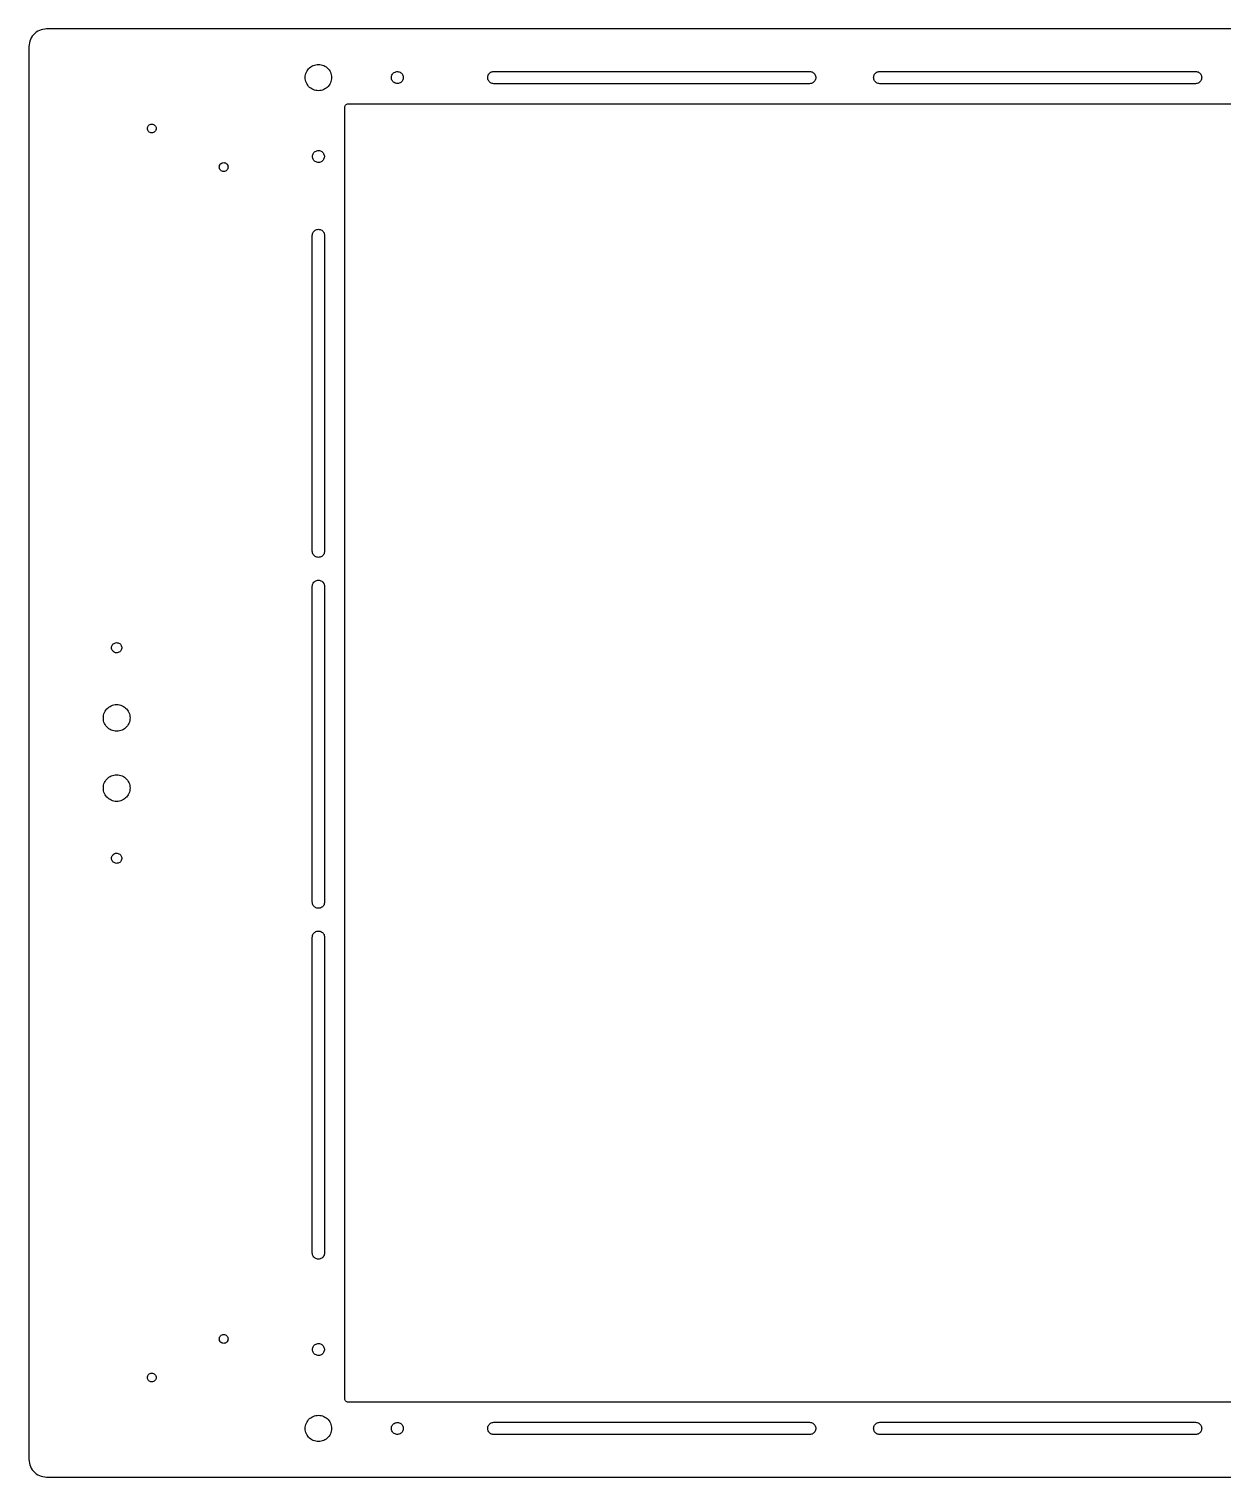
# Model space of a CAD drawing. Header units: metres. Extents: x -290 to 290, y -206 to 206.
# Drawn here: x -290 to 50, y -206.3 to 206.3 of the extents above; entities that cross this region are included whole.
import ezdxf

# ---------------------------------------------------------------- set-up
doc = ezdxf.new("R2010")
doc.units = ezdxf.units.M

msp = doc.modelspace()

# ---------------------------------------------------------------- linework, layer by layer
for p, q in [((-285, 206.35), (-285.523, 206.323)), ((285, 206.35), (-285, 206.35)), ((-289.891, 202.39), (-289.973, 201.873)), ((-289.755, 202.895), (-289.891, 202.39)), ((-289.568, 203.384), (-289.755, 202.895)), ((-289.33, 203.85), (-289.568, 203.384)), ((-289.045, 204.289), (-289.33, 203.85)), ((-288.716, 204.696), (-289.045, 204.289)), ((-288.346, 205.066), (-288.716, 204.696)), ((-287.939, 205.395), (-288.346, 205.066)), ((-287.5, 205.68), (-287.939, 205.395)), ((-287.034, 205.918), (-287.5, 205.68)), ((-286.545, 206.105), (-287.034, 205.918)), ((-286.04, 206.241), (-286.545, 206.105)), ((-285.523, 206.323), (-286.04, 206.241)), ((-289.973, 201.873), (-290, 201.35)), ((-290, 201.35), (-290, -201.35)), ((-211.066, 193.659), (-210.926, 194.025)), ((-210.926, 194.025), (-210.748, 194.375)), ((-210.748, 194.375), (-210.534, 194.704)), ((-210.534, 194.704), (-210.287, 195.009)), ((-210.287, 195.009), (-210.009, 195.287)), ((-210.009, 195.287), (-209.704, 195.534)), ((-209.704, 195.534), (-209.375, 195.748)), ((-209.375, 195.748), (-209.025, 195.926)), ((-209.025, 195.926), (-208.659, 196.066)), ((-208.659, 196.066), (-208.28, 196.168)), ((-208.28, 196.168), (-207.892, 196.229)), ((-207.892, 196.229), (-207.5, 196.25)), ((-207.5, 196.25), (-207.108, 196.229)), ((-207.108, 196.229), (-206.72, 196.168)), ((-206.72, 196.168), (-206.341, 196.066)), ((-206.341, 196.066), (-205.975, 195.926)), ((-205.975, 195.926), (-205.625, 195.748)), ((-205.625, 195.748), (-205.296, 195.534)), ((-205.296, 195.534), (-204.991, 195.287)), ((-204.991, 195.287), (-204.713, 195.009)), ((-204.713, 195.009), (-204.466, 194.704)), ((-204.466, 194.704), (-204.252, 194.375)), ((-204.252, 194.375), (-204.074, 194.025)), ((-204.074, 194.025), (-203.934, 193.659)), ((-185.886, 193.951), (-185.665, 194.065)), ((-185.665, 194.065), (-185.43, 194.145)), ((-185.43, 194.145), (-185.186, 194.19)), ((-185.186, 194.19), (-184.938, 194.199)), ((-184.938, 194.199), (-184.691, 194.172)), ((-184.691, 194.172), (-184.451, 194.109)), ((-184.451, 194.109), (-184.223, 194.012)), ((-184.223, 194.012), (-184.011, 193.883)), ((-158.646, 193.823), (-158.446, 193.972)), ((-158.446, 193.972), (-158.227, 194.092)), ((-158.227, 194.092), (-157.993, 194.179)), ((-157.993, 194.179), (-157.749, 194.232)), ((-157.749, 194.232), (-157.5, 194.25)), ((-157.5, 194.25), (-67.5, 194.25)), ((-67.5, 194.25), (-67.2509, 194.232)), ((-67.2509, 194.232), (-67.007, 194.179)), ((-67.007, 194.179), (-66.773, 194.092)), ((-66.773, 194.092), (-66.5539, 193.972)), ((-66.5539, 193.972), (-66.354, 193.823)), ((-48.646, 193.823), (-48.4461, 193.972)), ((-48.4461, 193.972), (-48.227, 194.092)), ((-48.227, 194.092), (-47.993, 194.179)), ((-47.993, 194.179), (-47.749, 194.232)), ((-47.749, 194.232), (-47.5, 194.25)), ((-47.5, 194.25), (42.5, 194.25)), ((42.5, 194.25), (42.749, 194.232)), ((42.749, 194.232), (42.993, 194.179)), ((42.993, 194.179), (43.227, 194.092)), ((43.227, 194.092), (43.4461, 193.972)), ((43.4461, 193.972), (43.646, 193.823)), ((-211.25, 192.5), (-211.229, 192.892)), ((-211.229, 192.108), (-211.25, 192.5)), ((-211.229, 192.892), (-211.168, 193.28)), ((-211.168, 191.72), (-211.229, 192.108)), ((-211.168, 193.28), (-211.066, 193.659)), ((-211.066, 191.341), (-211.168, 191.72)), ((-210.926, 190.975), (-211.066, 191.341)), ((-210.748, 190.625), (-210.926, 190.975)), ((-210.534, 190.296), (-210.748, 190.625)), ((-210.287, 189.991), (-210.534, 190.296)), ((-210.009, 189.713), (-210.287, 189.991)), ((-204.713, 189.991), (-204.991, 189.713)), ((-204.466, 190.296), (-204.713, 189.991)), ((-204.252, 190.625), (-204.466, 190.296)), ((-204.074, 190.975), (-204.252, 190.625)), ((-203.934, 191.341), (-204.074, 190.975)), ((-203.934, 193.659), (-203.832, 193.28)), ((-203.832, 191.72), (-203.934, 191.341)), ((-203.832, 193.28), (-203.771, 192.892)), ((-203.771, 192.108), (-203.832, 191.72)), ((-203.771, 192.892), (-203.75, 192.5)), ((-203.75, 192.5), (-203.771, 192.108)), ((-186.7, 192.5), (-186.682, 192.748)), ((-186.682, 192.252), (-186.7, 192.5)), ((-186.682, 192.748), (-186.628, 192.99)), ((-186.628, 192.01), (-186.682, 192.252)), ((-186.628, 192.99), (-186.539, 193.222)), ((-186.539, 191.778), (-186.628, 192.01)), ((-186.539, 193.222), (-186.418, 193.438)), ((-186.418, 191.562), (-186.539, 191.778)), ((-186.418, 193.438), (-186.266, 193.634)), ((-186.266, 191.366), (-186.418, 191.562)), ((-186.266, 193.634), (-186.087, 193.807)), ((-186.087, 191.193), (-186.266, 191.366)), ((-186.087, 193.807), (-185.886, 193.951)), ((-185.886, 191.049), (-186.087, 191.193)), ((-185.665, 190.935), (-185.886, 191.049)), ((-185.43, 190.855), (-185.665, 190.935)), ((-185.186, 190.81), (-185.43, 190.855)), ((-184.938, 190.801), (-185.186, 190.81)), ((-184.691, 190.828), (-184.938, 190.801)), ((-184.451, 190.891), (-184.691, 190.828)), ((-184.223, 190.988), (-184.451, 190.891)), ((-184.011, 191.117), (-184.223, 190.988)), ((-184.011, 193.883), (-183.82, 193.724)), ((-183.82, 191.276), (-184.011, 191.117)), ((-183.82, 193.724), (-183.654, 193.539)), ((-183.654, 191.461), (-183.82, 191.276)), ((-183.654, 193.539), (-183.518, 193.332)), ((-183.518, 191.668), (-183.654, 191.461)), ((-183.518, 193.332), (-183.412, 193.107)), ((-183.412, 191.893), (-183.518, 191.668)), ((-183.412, 193.107), (-183.341, 192.87)), ((-183.341, 192.13), (-183.412, 191.893)), ((-183.341, 192.87), (-183.305, 192.624)), ((-183.305, 192.376), (-183.341, 192.13)), ((-183.305, 192.624), (-183.305, 192.376)), ((-159.25, 192.5), (-159.232, 192.749)), ((-159.232, 192.251), (-159.25, 192.5)), ((-159.232, 192.749), (-159.179, 192.993)), ((-159.179, 192.007), (-159.232, 192.251)), ((-159.179, 192.993), (-159.092, 193.227)), ((-159.092, 191.773), (-159.179, 192.007)), ((-159.092, 193.227), (-158.972, 193.446)), ((-158.972, 191.554), (-159.092, 191.773)), ((-158.972, 193.446), (-158.823, 193.646)), ((-158.823, 191.354), (-158.972, 191.554)), ((-158.823, 193.646), (-158.646, 193.823)), ((-158.646, 191.177), (-158.823, 191.354)), ((-158.446, 191.028), (-158.646, 191.177)), ((-158.227, 190.908), (-158.446, 191.028)), ((-157.993, 190.821), (-158.227, 190.908)), ((-157.749, 190.768), (-157.993, 190.821)), ((-157.5, 190.75), (-157.749, 190.768)), ((-67.5, 190.75), (-157.5, 190.75)), ((-67.2509, 190.768), (-67.5, 190.75)), ((-67.007, 190.821), (-67.2509, 190.768)), ((-66.773, 190.908), (-67.007, 190.821)), ((-66.5539, 191.028), (-66.773, 190.908)), ((-66.354, 191.177), (-66.5539, 191.028)), ((-66.354, 193.823), (-66.1774, 193.646)), ((-66.1774, 191.354), (-66.354, 191.177)), ((-66.1774, 193.646), (-66.0278, 193.446)), ((-66.0278, 191.554), (-66.1774, 191.354)), ((-66.0278, 193.446), (-65.9081, 193.227)), ((-65.9081, 191.773), (-66.0278, 191.554)), ((-65.9081, 193.227), (-65.8209, 192.993)), ((-65.8209, 192.007), (-65.9081, 191.773)), ((-65.8209, 192.993), (-65.7678, 192.749)), ((-65.7678, 192.251), (-65.8209, 192.007)), ((-65.7678, 192.749), (-65.75, 192.5)), ((-65.75, 192.5), (-65.7678, 192.251)), ((-49.25, 192.5), (-49.2322, 192.749)), ((-49.2322, 192.251), (-49.25, 192.5)), ((-49.2322, 192.749), (-49.1791, 192.993)), ((-49.1791, 192.007), (-49.2322, 192.251)), ((-49.1791, 192.993), (-49.0918, 193.227)), ((-49.0918, 191.773), (-49.1791, 192.007)), ((-49.0918, 193.227), (-48.9722, 193.446)), ((-48.9722, 191.554), (-49.0918, 191.773)), ((-48.9722, 193.446), (-48.8226, 193.646)), ((-48.8226, 191.354), (-48.9722, 191.554)), ((-48.8226, 193.646), (-48.646, 193.823)), ((-48.646, 191.177), (-48.8226, 191.354)), ((-48.4461, 191.028), (-48.646, 191.177)), ((-48.227, 190.908), (-48.4461, 191.028)), ((-47.993, 190.821), (-48.227, 190.908)), ((-47.749, 190.768), (-47.993, 190.821)), ((-47.5, 190.75), (-47.749, 190.768)), ((42.5, 190.75), (-47.5, 190.75)), ((42.749, 190.768), (42.5, 190.75)), ((42.993, 190.821), (42.749, 190.768)), ((43.227, 190.908), (42.993, 190.821)), ((43.4461, 191.028), (43.227, 190.908)), ((43.646, 191.177), (43.4461, 191.028)), ((43.646, 193.823), (43.8226, 193.646)), ((43.8226, 191.354), (43.646, 191.177)), ((43.8226, 193.646), (43.9722, 193.446)), ((43.9722, 191.554), (43.8226, 191.354)), ((43.9722, 193.446), (44.0918, 193.227)), ((44.0918, 191.773), (43.9722, 191.554)), ((44.0918, 193.227), (44.1791, 192.993)), ((44.1791, 192.007), (44.0918, 191.773)), ((44.1791, 192.993), (44.2322, 192.749)), ((44.2322, 192.251), (44.1791, 192.007)), ((44.2322, 192.749), (44.25, 192.5)), ((44.25, 192.5), (44.2322, 192.251)), ((-209.704, 189.466), (-210.009, 189.713)), ((-209.375, 189.252), (-209.704, 189.466)), ((-209.025, 189.074), (-209.375, 189.252)), ((-208.659, 188.934), (-209.025, 189.074)), ((-208.28, 188.832), (-208.659, 188.934)), ((-207.892, 188.771), (-208.28, 188.832)), ((-207.5, 188.75), (-207.892, 188.771)), ((-207.108, 188.771), (-207.5, 188.75)), ((-206.72, 188.832), (-207.108, 188.771)), ((-206.341, 188.934), (-206.72, 188.832)), ((-205.975, 189.074), (-206.341, 188.934)), ((-205.625, 189.252), (-205.975, 189.074)), ((-205.296, 189.466), (-205.625, 189.252)), ((-204.991, 189.713), (-205.296, 189.466)), ((-200, 184), (-199.975, 184.223)), ((-200, -184), (-200, 184)), ((-199.975, 184.223), (-199.901, 184.434)), ((-199.901, 184.434), (-199.782, 184.623)), ((-199.782, 184.623), (-199.623, 184.782)), ((-199.623, 184.782), (-199.434, 184.901)), ((-199.434, 184.901), (-199.223, 184.975)), ((-199.223, 184.975), (-199, 185)), ((-199, 185), (199, 185)), ((-256.25, 178), (-256.226, 178.244)), ((-256.226, 177.756), (-256.25, 178)), ((-256.226, 178.244), (-256.155, 178.478)), ((-256.155, 177.522), (-256.226, 177.756)), ((-256.155, 178.478), (-256.039, 178.694)), ((-256.039, 177.306), (-256.155, 177.522)), ((-256.039, 178.694), (-255.884, 178.884)), ((-255.884, 178.884), (-255.694, 179.039)), ((-255.694, 179.039), (-255.478, 179.155)), ((-255.478, 179.155), (-255.244, 179.226)), ((-255.244, 179.226), (-255, 179.25)), ((-255, 179.25), (-254.756, 179.226)), ((-254.756, 179.226), (-254.522, 179.155)), ((-254.522, 179.155), (-254.306, 179.039)), ((-254.306, 179.039), (-254.116, 178.884)), ((-254.116, 178.884), (-253.961, 178.694)), ((-253.961, 178.694), (-253.845, 178.478)), ((-253.845, 177.522), (-253.961, 177.306)), ((-253.845, 178.478), (-253.774, 178.244)), ((-253.774, 177.756), (-253.845, 177.522)), ((-253.774, 178.244), (-253.75, 178)), ((-253.75, 178), (-253.774, 177.756)), ((-255.884, 177.116), (-256.039, 177.306)), ((-255.694, 176.961), (-255.884, 177.116)), ((-255.478, 176.845), (-255.694, 176.961)), ((-255.244, 176.774), (-255.478, 176.845)), ((-255, 176.75), (-255.244, 176.774)), ((-254.756, 176.774), (-255, 176.75)), ((-254.522, 176.845), (-254.756, 176.774)), ((-254.306, 176.961), (-254.522, 176.845)), ((-254.116, 177.116), (-254.306, 176.961)), ((-253.961, 177.306), (-254.116, 177.116)), ((-209.2, 170), (-209.182, 170.248)), ((-209.182, 169.752), (-209.2, 170)), ((-209.182, 170.248), (-209.128, 170.49)), ((-209.128, 169.51), (-209.182, 169.752)), ((-209.128, 170.49), (-209.039, 170.722)), ((-209.039, 169.278), (-209.128, 169.51)), ((-209.039, 170.722), (-208.918, 170.938)), ((-208.918, 169.062), (-209.039, 169.278)), ((-208.918, 170.938), (-208.766, 171.134)), ((-208.766, 171.134), (-208.587, 171.307)), ((-208.587, 171.307), (-208.386, 171.451)), ((-208.386, 171.451), (-208.165, 171.565)), ((-208.165, 171.565), (-207.93, 171.645)), ((-207.93, 171.645), (-207.686, 171.69)), ((-207.686, 171.69), (-207.438, 171.699)), ((-207.438, 171.699), (-207.191, 171.672)), ((-207.191, 171.672), (-206.951, 171.609)), ((-206.951, 171.609), (-206.723, 171.512)), ((-206.723, 171.512), (-206.511, 171.383)), ((-206.511, 171.383), (-206.32, 171.224)), ((-206.32, 171.224), (-206.154, 171.039)), ((-206.154, 171.039), (-206.018, 170.832)), ((-206.018, 170.832), (-205.912, 170.607)), ((-205.912, 169.393), (-206.018, 169.168)), ((-205.912, 170.607), (-205.841, 170.37)), ((-205.841, 169.63), (-205.912, 169.393)), ((-205.841, 170.37), (-205.805, 170.124)), ((-205.805, 169.876), (-205.841, 169.63)), ((-205.805, 170.124), (-205.805, 169.876)), ((-235.75, 167), (-235.726, 167.244)), ((-235.726, 166.756), (-235.75, 167)), ((-235.726, 167.244), (-235.655, 167.478)), ((-235.655, 166.522), (-235.726, 166.756)), ((-235.655, 167.478), (-235.539, 167.694)), ((-235.539, 166.306), (-235.655, 166.522)), ((-235.539, 167.694), (-235.384, 167.884)), ((-235.384, 166.116), (-235.539, 166.306)), ((-235.384, 167.884), (-235.194, 168.039)), ((-235.194, 165.961), (-235.384, 166.116)), ((-235.194, 168.039), (-234.978, 168.155)), ((-234.978, 165.845), (-235.194, 165.961)), ((-234.978, 168.155), (-234.744, 168.226)), ((-234.744, 165.774), (-234.978, 165.845)), ((-234.744, 168.226), (-234.5, 168.25)), ((-234.5, 165.75), (-234.744, 165.774)), ((-234.5, 168.25), (-234.256, 168.226)), ((-234.256, 165.774), (-234.5, 165.75)), ((-234.256, 168.226), (-234.022, 168.155)), ((-234.022, 165.845), (-234.256, 165.774)), ((-234.022, 168.155), (-233.806, 168.039)), ((-233.806, 165.961), (-234.022, 165.845)), ((-233.806, 168.039), (-233.616, 167.884)), ((-233.616, 166.116), (-233.806, 165.961)), ((-233.616, 167.884), (-233.461, 167.694)), ((-233.461, 166.306), (-233.616, 166.116)), ((-233.461, 167.694), (-233.345, 167.478)), ((-233.345, 166.522), (-233.461, 166.306)), ((-233.345, 167.478), (-233.274, 167.244)), ((-233.274, 166.756), (-233.345, 166.522)), ((-233.274, 167.244), (-233.25, 167)), ((-233.25, 167), (-233.274, 166.756)), ((-208.766, 168.866), (-208.918, 169.062)), ((-208.587, 168.693), (-208.766, 168.866)), ((-208.386, 168.549), (-208.587, 168.693)), ((-208.165, 168.435), (-208.386, 168.549)), ((-207.93, 168.355), (-208.165, 168.435)), ((-207.686, 168.31), (-207.93, 168.355)), ((-207.438, 168.301), (-207.686, 168.31)), ((-207.191, 168.328), (-207.438, 168.301)), ((-206.951, 168.391), (-207.191, 168.328)), ((-206.723, 168.488), (-206.951, 168.391)), ((-206.511, 168.617), (-206.723, 168.488)), ((-206.32, 168.776), (-206.511, 168.617)), ((-206.154, 168.961), (-206.32, 168.776)), ((-206.018, 169.168), (-206.154, 168.961)), ((-208.972, 148.446), (-208.823, 148.646)), ((-208.823, 148.646), (-208.646, 148.823)), ((-208.646, 148.823), (-208.446, 148.972)), ((-208.446, 148.972), (-208.227, 149.092)), ((-208.227, 149.092), (-207.993, 149.179)), ((-207.993, 149.179), (-207.749, 149.232)), ((-207.749, 149.232), (-207.5, 149.25)), ((-207.5, 149.25), (-207.251, 149.232)), ((-207.251, 149.232), (-207.007, 149.179)), ((-207.007, 149.179), (-206.773, 149.092)), ((-206.773, 149.092), (-206.554, 148.972)), ((-206.554, 148.972), (-206.354, 148.823)), ((-206.354, 148.823), (-206.177, 148.646)), ((-206.177, 148.646), (-206.028, 148.446)), ((-209.25, 147.5), (-209.232, 147.749)), ((-209.25, 57.5), (-209.25, 147.5)), ((-209.232, 147.749), (-209.179, 147.993)), ((-209.179, 147.993), (-209.092, 148.227)), ((-209.092, 148.227), (-208.972, 148.446)), ((-206.028, 148.446), (-205.908, 148.227)), ((-205.908, 148.227), (-205.821, 147.993)), ((-205.821, 147.993), (-205.768, 147.749)), ((-205.768, 147.749), (-205.75, 147.5)), ((-205.75, 147.5), (-205.75, 57.5)), ((-209.232, 57.2509), (-209.25, 57.5)), ((-209.179, 57.007), (-209.232, 57.2509)), ((-209.092, 56.773), (-209.179, 57.007)), ((-208.972, 56.5539), (-209.092, 56.773)), ((-208.823, 56.354), (-208.972, 56.5539)), ((-208.646, 56.1774), (-208.823, 56.354)), ((-208.446, 56.0278), (-208.646, 56.1774)), ((-208.227, 55.9081), (-208.446, 56.0278)), ((-207.993, 55.8209), (-208.227, 55.9081)), ((-207.749, 55.7678), (-207.993, 55.8209)), ((-207.5, 55.75), (-207.749, 55.7678)), ((-207.251, 55.7678), (-207.5, 55.75)), ((-207.007, 55.8209), (-207.251, 55.7678)), ((-206.773, 55.9081), (-207.007, 55.8209)), ((-206.554, 56.0278), (-206.773, 55.9081)), ((-206.354, 56.1774), (-206.554, 56.0278)), ((-206.177, 56.354), (-206.354, 56.1774)), ((-206.028, 56.5539), (-206.177, 56.354)), ((-205.908, 56.773), (-206.028, 56.5539)), ((-205.821, 57.007), (-205.908, 56.773)), ((-205.768, 57.2509), (-205.821, 57.007)), ((-205.75, 57.5), (-205.768, 57.2509)), ((-209.25, 47.5), (-209.232, 47.749)), ((-209.25, -42.5), (-209.25, 47.5)), ((-209.232, 47.749), (-209.179, 47.993)), ((-209.179, 47.993), (-209.092, 48.227)), ((-209.092, 48.227), (-208.972, 48.4461)), ((-208.972, 48.4461), (-208.823, 48.646)), ((-208.823, 48.646), (-208.646, 48.8226)), ((-208.646, 48.8226), (-208.446, 48.9722)), ((-208.446, 48.9722), (-208.227, 49.0918)), ((-208.227, 49.0918), (-207.993, 49.1791)), ((-207.993, 49.1791), (-207.749, 49.2322)), ((-207.749, 49.2322), (-207.5, 49.25)), ((-207.5, 49.25), (-207.251, 49.2322)), ((-207.251, 49.2322), (-207.007, 49.1791)), ((-207.007, 49.1791), (-206.773, 49.0918)), ((-206.773, 49.0918), (-206.554, 48.9722)), ((-206.554, 48.9722), (-206.354, 48.8226)), ((-206.354, 48.8226), (-206.177, 48.646)), ((-206.177, 48.646), (-206.028, 48.4461)), ((-206.028, 48.4461), (-205.908, 48.227)), ((-205.908, 48.227), (-205.821, 47.993)), ((-205.821, 47.993), (-205.768, 47.749)), ((-205.768, 47.749), (-205.75, 47.5)), ((-205.75, 47.5), (-205.75, -42.5)), ((-266.45, 30), (-266.429, 30.245)), ((-266.429, 29.7549), (-266.45, 30)), ((-266.429, 30.245), (-266.367, 30.483)), ((-266.367, 29.5169), (-266.429, 29.7549)), ((-266.367, 30.483), (-266.266, 30.7072)), ((-266.266, 29.2928), (-266.367, 29.5169)), ((-266.266, 30.7072), (-266.128, 30.9109)), ((-266.128, 29.0891), (-266.266, 29.2928)), ((-266.128, 30.9109), (-265.958, 31.0885)), ((-265.958, 28.9115), (-266.128, 29.0891)), ((-265.958, 31.0885), (-265.76, 31.2347)), ((-265.76, 28.7653), (-265.958, 28.9115)), ((-265.76, 31.2347), (-265.541, 31.3454)), ((-265.541, 31.3454), (-265.305, 31.4174)), ((-265.305, 31.4174), (-265.062, 31.4487)), ((-265.062, 31.4487), (-264.816, 31.4382)), ((-264.816, 31.4382), (-264.575, 31.3864)), ((-264.575, 31.3864), (-264.347, 31.2947)), ((-264.347, 31.2947), (-264.138, 31.1658)), ((-264.138, 31.1658), (-263.953, 31.0033)), ((-263.953, 28.9967), (-264.138, 28.8342)), ((-263.953, 31.0033), (-263.799, 30.812)), ((-263.799, 29.188), (-263.953, 28.9967)), ((-263.799, 30.812), (-263.679, 30.5972)), ((-263.679, 29.4027), (-263.799, 29.188)), ((-263.679, 30.5972), (-263.597, 30.3654)), ((-263.597, 29.6346), (-263.679, 29.4027)), ((-263.597, 30.3654), (-263.555, 30.123)), ((-263.555, 29.877), (-263.597, 29.6346)), ((-263.555, 30.123), (-263.555, 29.877)), ((-265.541, 28.6546), (-265.76, 28.7653)), ((-265.305, 28.5825), (-265.541, 28.6546)), ((-265.062, 28.5513), (-265.305, 28.5825)), ((-264.816, 28.5617), (-265.062, 28.5513)), ((-264.575, 28.6136), (-264.816, 28.5617)), ((-264.347, 28.7052), (-264.575, 28.6136)), ((-264.138, 28.8342), (-264.347, 28.7052)), ((-268.074, 12.2336), (-267.824, 12.5427)), ((-267.824, 12.5427), (-267.543, 12.8239)), ((-267.543, 12.8239), (-267.234, 13.0743)), ((-267.234, 13.0743), (-266.9, 13.2909)), ((-266.9, 13.2909), (-266.546, 13.4715)), ((-266.546, 13.4715), (-266.174, 13.614)), ((-266.174, 13.614), (-265.79, 13.7169)), ((-265.79, 13.7169), (-265.397, 13.7792)), ((-265.397, 13.7792), (-265, 13.8)), ((-265, 13.8), (-264.603, 13.7792)), ((-264.603, 13.7792), (-264.21, 13.7169)), ((-264.21, 13.7169), (-263.826, 13.614)), ((-263.826, 13.614), (-263.454, 13.4715)), ((-263.454, 13.4715), (-263.1, 13.2909)), ((-263.1, 13.2909), (-262.766, 13.0743)), ((-262.766, 13.0743), (-262.457, 12.8239)), ((-262.457, 12.8239), (-262.176, 12.5427)), ((-262.176, 12.5427), (-261.926, 12.2336)), ((-268.8, 10), (-268.779, 10.3972)), ((-268.779, 9.60278), (-268.8, 10)), ((-268.779, 10.3972), (-268.717, 10.7901)), ((-268.717, 9.20993), (-268.779, 9.60278)), ((-268.717, 10.7901), (-268.614, 11.1743)), ((-268.614, 8.82573), (-268.717, 9.20993)), ((-268.614, 11.1743), (-268.471, 11.5456)), ((-268.471, 8.45439), (-268.614, 8.82573)), ((-268.471, 11.5456), (-268.291, 11.9)), ((-268.291, 8.09999), (-268.471, 8.45439)), ((-268.291, 11.9), (-268.074, 12.2336)), ((-261.926, 12.2336), (-261.709, 11.9)), ((-261.709, 11.9), (-261.529, 11.5456)), ((-261.529, 8.45439), (-261.709, 8.09999)), ((-261.529, 11.5456), (-261.386, 11.1743)), ((-261.386, 8.82573), (-261.529, 8.45439)), ((-261.386, 11.1743), (-261.283, 10.7901)), ((-261.283, 9.20993), (-261.386, 8.82573)), ((-261.283, 10.7901), (-261.221, 10.3972)), ((-261.221, 9.60278), (-261.283, 9.20993)), ((-261.221, 10.3972), (-261.2, 10)), ((-261.2, 10), (-261.221, 9.60278)), ((-268.074, 7.7664), (-268.291, 8.09999)), ((-267.824, 7.45729), (-268.074, 7.7664)), ((-267.543, 7.17604), (-267.824, 7.45729)), ((-267.234, 6.92572), (-267.543, 7.17604)), ((-266.9, 6.70909), (-267.234, 6.92572)), ((-266.546, 6.52852), (-266.9, 6.70909)), ((-266.174, 6.38597), (-266.546, 6.52852)), ((-265.79, 6.28304), (-266.174, 6.38597)), ((-265.397, 6.22081), (-265.79, 6.28304)), ((-265, 6.2), (-265.397, 6.22081)), ((-264.603, 6.22081), (-265, 6.2)), ((-264.21, 6.28304), (-264.603, 6.22081)), ((-263.826, 6.38597), (-264.21, 6.28304)), ((-263.454, 6.52852), (-263.826, 6.38597)), ((-263.1, 6.70909), (-263.454, 6.52852)), ((-262.766, 6.92572), (-263.1, 6.70909)), ((-262.457, 7.17604), (-262.766, 6.92572)), ((-262.176, 7.45729), (-262.457, 7.17604)), ((-261.926, 7.7664), (-262.176, 7.45729)), ((-261.709, 8.09999), (-261.926, 7.7664)), ((-268.471, -8.45439), (-268.291, -8.09999)), ((-268.291, -8.09999), (-268.074, -7.7664)), ((-268.074, -7.7664), (-267.824, -7.45729)), ((-267.824, -7.45729), (-267.543, -7.17604)), ((-267.543, -7.17604), (-267.234, -6.92572)), ((-267.234, -6.92572), (-266.9, -6.70909)), ((-266.9, -6.70909), (-266.546, -6.52852)), ((-266.546, -6.52852), (-266.174, -6.38597)), ((-266.174, -6.38597), (-265.79, -6.28304)), ((-265.79, -6.28304), (-265.397, -6.22081)), ((-265.397, -6.22081), (-265, -6.2)), ((-265, -6.2), (-264.603, -6.22081)), ((-264.603, -6.22081), (-264.21, -6.28304)), ((-264.21, -6.28304), (-263.826, -6.38597)), ((-263.826, -6.38597), (-263.454, -6.52852)), ((-263.454, -6.52852), (-263.1, -6.70909)), ((-263.1, -6.70909), (-262.766, -6.92572)), ((-262.766, -6.92572), (-262.457, -7.17604)), ((-262.457, -7.17604), (-262.176, -7.45729)), ((-262.176, -7.45729), (-261.926, -7.7664)), ((-261.926, -7.7664), (-261.709, -8.09999)), ((-261.709, -8.09999), (-261.529, -8.45439)), ((-268.8, -10), (-268.779, -9.60278)), ((-268.779, -10.3972), (-268.8, -10)), ((-268.779, -9.60278), (-268.717, -9.20993)), ((-268.717, -10.7901), (-268.779, -10.3972)), ((-268.717, -9.20993), (-268.614, -8.82573)), ((-268.614, -11.1743), (-268.717, -10.7901)), ((-268.614, -8.82573), (-268.471, -8.45439)), ((-268.471, -11.5456), (-268.614, -11.1743)), ((-268.291, -11.9), (-268.471, -11.5456)), ((-268.074, -12.2336), (-268.291, -11.9)), ((-267.824, -12.5427), (-268.074, -12.2336)), ((-261.926, -12.2336), (-262.176, -12.5427)), ((-261.709, -11.9), (-261.926, -12.2336)), ((-261.529, -11.5456), (-261.709, -11.9)), ((-261.529, -8.45439), (-261.386, -8.82573)), ((-261.386, -11.1743), (-261.529, -11.5456)), ((-261.386, -8.82573), (-261.283, -9.20993)), ((-261.283, -10.7901), (-261.386, -11.1743)), ((-261.283, -9.20993), (-261.221, -9.60278)), ((-261.221, -10.3972), (-261.283, -10.7901)), ((-261.221, -9.60278), (-261.2, -10)), ((-261.2, -10), (-261.221, -10.3972)), ((-267.543, -12.8239), (-267.824, -12.5427)), ((-267.234, -13.0743), (-267.543, -12.8239)), ((-266.9, -13.2909), (-267.234, -13.0743)), ((-266.546, -13.4715), (-266.9, -13.2909)), ((-266.174, -13.614), (-266.546, -13.4715)), ((-265.79, -13.7169), (-266.174, -13.614)), ((-265.397, -13.7792), (-265.79, -13.7169)), ((-265, -13.8), (-265.397, -13.7792)), ((-264.603, -13.7792), (-265, -13.8)), ((-264.21, -13.7169), (-264.603, -13.7792)), ((-263.826, -13.614), (-264.21, -13.7169)), ((-263.454, -13.4715), (-263.826, -13.614)), ((-263.1, -13.2909), (-263.454, -13.4715)), ((-262.766, -13.0743), (-263.1, -13.2909)), ((-262.457, -12.8239), (-262.766, -13.0743)), ((-262.176, -12.5427), (-262.457, -12.8239)), ((-265.958, -28.9115), (-265.76, -28.7653)), ((-265.76, -28.7653), (-265.541, -28.6546)), ((-265.541, -28.6546), (-265.305, -28.5825)), ((-265.305, -28.5825), (-265.062, -28.5513)), ((-265.062, -28.5513), (-264.816, -28.5617)), ((-264.816, -28.5617), (-264.575, -28.6136)), ((-264.575, -28.6136), (-264.347, -28.7052)), ((-264.347, -28.7052), (-264.138, -28.8342)), ((-264.138, -28.8342), (-263.953, -28.9967)), ((-266.45, -30), (-266.429, -29.7549)), ((-266.429, -30.245), (-266.45, -30)), ((-266.429, -29.7549), (-266.367, -29.5169)), ((-266.367, -30.483), (-266.429, -30.245)), ((-266.367, -29.5169), (-266.266, -29.2928)), ((-266.266, -30.7072), (-266.367, -30.483)), ((-266.266, -29.2928), (-266.128, -29.0891)), ((-266.128, -30.9109), (-266.266, -30.7072)), ((-266.128, -29.0891), (-265.958, -28.9115)), ((-265.958, -31.0885), (-266.128, -30.9109)), ((-265.76, -31.2347), (-265.958, -31.0885)), ((-265.541, -31.3454), (-265.76, -31.2347)), ((-265.305, -31.4174), (-265.541, -31.3454)), ((-265.062, -31.4487), (-265.305, -31.4174)), ((-264.816, -31.4382), (-265.062, -31.4487)), ((-264.575, -31.3864), (-264.816, -31.4382)), ((-264.347, -31.2947), (-264.575, -31.3864)), ((-264.138, -31.1658), (-264.347, -31.2947)), ((-263.953, -31.0033), (-264.138, -31.1658)), ((-263.953, -28.9967), (-263.799, -29.188)), ((-263.799, -30.812), (-263.953, -31.0033)), ((-263.799, -29.188), (-263.679, -29.4027)), ((-263.679, -30.5972), (-263.799, -30.812)), ((-263.679, -29.4027), (-263.597, -29.6346)), ((-263.597, -30.3654), (-263.679, -30.5972)), ((-263.597, -29.6346), (-263.555, -29.877)), ((-263.555, -30.123), (-263.597, -30.3654)), ((-263.555, -29.877), (-263.555, -30.123)), ((-209.232, -42.749), (-209.25, -42.5)), ((-209.179, -42.993), (-209.232, -42.749)), ((-209.092, -43.227), (-209.179, -42.993)), ((-208.972, -43.4461), (-209.092, -43.227)), ((-208.823, -43.646), (-208.972, -43.4461)), ((-208.646, -43.8226), (-208.823, -43.646)), ((-208.446, -43.9722), (-208.646, -43.8226)), ((-208.227, -44.0918), (-208.446, -43.9722)), ((-207.993, -44.1791), (-208.227, -44.0918)), ((-207.749, -44.2322), (-207.993, -44.1791)), ((-207.5, -44.25), (-207.749, -44.2322)), ((-207.251, -44.2322), (-207.5, -44.25)), ((-207.007, -44.1791), (-207.251, -44.2322)), ((-206.773, -44.0918), (-207.007, -44.1791)), ((-206.554, -43.9722), (-206.773, -44.0918)), ((-206.354, -43.8226), (-206.554, -43.9722)), ((-206.177, -43.646), (-206.354, -43.8226)), ((-206.028, -43.4461), (-206.177, -43.646)), ((-205.908, -43.227), (-206.028, -43.4461)), ((-205.821, -42.993), (-205.908, -43.227)), ((-205.768, -42.749), (-205.821, -42.993)), ((-205.75, -42.5), (-205.768, -42.749)), ((-209.25, -52.5), (-209.232, -52.2509)), ((-209.25, -142.5), (-209.25, -52.5)), ((-209.232, -52.2509), (-209.179, -52.007)), ((-209.179, -52.007), (-209.092, -51.773)), ((-209.092, -51.773), (-208.972, -51.5539)), ((-208.972, -51.5539), (-208.823, -51.354)), ((-208.823, -51.354), (-208.646, -51.1774)), ((-208.646, -51.1774), (-208.446, -51.0278)), ((-208.446, -51.0278), (-208.227, -50.9081)), ((-208.227, -50.9081), (-207.993, -50.8209)), ((-207.993, -50.8209), (-207.749, -50.7678)), ((-207.749, -50.7678), (-207.5, -50.75)), ((-207.5, -50.75), (-207.251, -50.7678)), ((-207.251, -50.7678), (-207.007, -50.8209)), ((-207.007, -50.8209), (-206.773, -50.9081)), ((-206.773, -50.9081), (-206.554, -51.0278)), ((-206.554, -51.0278), (-206.354, -51.1774)), ((-206.354, -51.1774), (-206.177, -51.354)), ((-206.177, -51.354), (-206.028, -51.5539)), ((-206.028, -51.5539), (-205.908, -51.773)), ((-205.908, -51.773), (-205.821, -52.007)), ((-205.821, -52.007), (-205.768, -52.2509)), ((-205.768, -52.2509), (-205.75, -52.5)), ((-205.75, -52.5), (-205.75, -142.5)), ((-209.232, -142.749), (-209.25, -142.5)), ((-209.179, -142.993), (-209.232, -142.749)), ((-209.092, -143.227), (-209.179, -142.993)), ((-208.972, -143.446), (-209.092, -143.227)), ((-208.823, -143.646), (-208.972, -143.446)), ((-208.646, -143.823), (-208.823, -143.646)), ((-208.446, -143.972), (-208.646, -143.823)), ((-208.227, -144.092), (-208.446, -143.972)), ((-207.993, -144.179), (-208.227, -144.092)), ((-207.749, -144.232), (-207.993, -144.179)), ((-207.5, -144.25), (-207.749, -144.232)), ((-207.251, -144.232), (-207.5, -144.25)), ((-207.007, -144.179), (-207.251, -144.232)), ((-206.773, -144.092), (-207.007, -144.179)), ((-206.554, -143.972), (-206.773, -144.092)), ((-206.354, -143.823), (-206.554, -143.972)), ((-206.177, -143.646), (-206.354, -143.823)), ((-206.028, -143.446), (-206.177, -143.646)), ((-205.908, -143.227), (-206.028, -143.446)), ((-205.821, -142.993), (-205.908, -143.227)), ((-205.768, -142.749), (-205.821, -142.993)), ((-205.75, -142.5), (-205.768, -142.749)), ((-235.75, -167), (-235.726, -166.756)), ((-235.726, -167.244), (-235.75, -167)), ((-235.726, -166.756), (-235.655, -166.522)), ((-235.655, -167.478), (-235.726, -167.244)), ((-235.655, -166.522), (-235.539, -166.306)), ((-235.539, -167.694), (-235.655, -167.478)), ((-235.539, -166.306), (-235.384, -166.116)), ((-235.384, -167.884), (-235.539, -167.694)), ((-235.384, -166.116), (-235.194, -165.961)), ((-235.194, -168.039), (-235.384, -167.884)), ((-235.194, -165.961), (-234.978, -165.845)), ((-234.978, -168.155), (-235.194, -168.039)), ((-234.978, -165.845), (-234.744, -165.774)), ((-234.744, -168.226), (-234.978, -168.155)), ((-234.744, -165.774), (-234.5, -165.75)), ((-234.5, -168.25), (-234.744, -168.226)), ((-234.5, -165.75), (-234.256, -165.774)), ((-234.256, -168.226), (-234.5, -168.25)), ((-234.256, -165.774), (-234.022, -165.845)), ((-234.022, -168.155), (-234.256, -168.226)), ((-234.022, -165.845), (-233.806, -165.961)), ((-233.806, -168.039), (-234.022, -168.155)), ((-233.806, -165.961), (-233.616, -166.116)), ((-233.616, -167.884), (-233.806, -168.039)), ((-233.616, -166.116), (-233.461, -166.306)), ((-233.461, -167.694), (-233.616, -167.884)), ((-233.461, -166.306), (-233.345, -166.522)), ((-233.345, -167.478), (-233.461, -167.694)), ((-233.345, -166.522), (-233.274, -166.756)), ((-233.274, -167.244), (-233.345, -167.478)), ((-233.274, -166.756), (-233.25, -167)), ((-233.25, -167), (-233.274, -167.244)), ((-209.039, -169.278), (-208.918, -169.062)), ((-208.918, -169.062), (-208.766, -168.866)), ((-208.766, -168.866), (-208.587, -168.693)), ((-208.587, -168.693), (-208.386, -168.549)), ((-208.386, -168.549), (-208.165, -168.435)), ((-208.165, -168.435), (-207.93, -168.355)), ((-207.93, -168.355), (-207.686, -168.31)), ((-207.686, -168.31), (-207.438, -168.301)), ((-207.438, -168.301), (-207.191, -168.328)), ((-207.191, -168.328), (-206.951, -168.391)), ((-206.951, -168.391), (-206.723, -168.488)), ((-206.723, -168.488), (-206.511, -168.617)), ((-206.511, -168.617), (-206.32, -168.776)), ((-206.32, -168.776), (-206.154, -168.961)), ((-206.154, -168.961), (-206.018, -169.168)), ((-206.018, -169.168), (-205.912, -169.393)), ((-209.2, -170), (-209.182, -169.752)), ((-209.182, -170.248), (-209.2, -170)), ((-209.182, -169.752), (-209.128, -169.51)), ((-209.128, -170.49), (-209.182, -170.248)), ((-209.128, -169.51), (-209.039, -169.278)), ((-209.039, -170.722), (-209.128, -170.49)), ((-208.918, -170.938), (-209.039, -170.722)), ((-208.766, -171.134), (-208.918, -170.938)), ((-208.587, -171.307), (-208.766, -171.134)), ((-208.386, -171.451), (-208.587, -171.307)), ((-208.165, -171.565), (-208.386, -171.451)), ((-207.93, -171.645), (-208.165, -171.565)), ((-207.686, -171.69), (-207.93, -171.645)), ((-207.438, -171.699), (-207.686, -171.69)), ((-207.191, -171.672), (-207.438, -171.699)), ((-206.951, -171.609), (-207.191, -171.672)), ((-206.723, -171.512), (-206.951, -171.609)), ((-206.511, -171.383), (-206.723, -171.512)), ((-206.32, -171.224), (-206.511, -171.383)), ((-206.154, -171.039), (-206.32, -171.224)), ((-206.018, -170.832), (-206.154, -171.039)), ((-205.912, -170.607), (-206.018, -170.832)), ((-205.912, -169.393), (-205.841, -169.63)), ((-205.841, -170.37), (-205.912, -170.607)), ((-205.841, -169.63), (-205.805, -169.876)), ((-205.805, -170.124), (-205.841, -170.37)), ((-205.805, -169.876), (-205.805, -170.124)), ((-256.155, -177.522), (-256.039, -177.306)), ((-256.039, -177.306), (-255.884, -177.116)), ((-255.884, -177.116), (-255.694, -176.961)), ((-255.694, -176.961), (-255.478, -176.845)), ((-255.478, -176.845), (-255.244, -176.774)), ((-255.244, -176.774), (-255, -176.75)), ((-255, -176.75), (-254.756, -176.774)), ((-254.756, -176.774), (-254.522, -176.845)), ((-254.522, -176.845), (-254.306, -176.961)), ((-254.306, -176.961), (-254.116, -177.116)), ((-254.116, -177.116), (-253.961, -177.306)), ((-253.961, -177.306), (-253.845, -177.522)), ((-256.25, -178), (-256.226, -177.756)), ((-256.226, -178.244), (-256.25, -178)), ((-256.226, -177.756), (-256.155, -177.522)), ((-256.155, -178.478), (-256.226, -178.244)), ((-256.039, -178.694), (-256.155, -178.478)), ((-255.884, -178.884), (-256.039, -178.694)), ((-255.694, -179.039), (-255.884, -178.884)), ((-255.478, -179.155), (-255.694, -179.039)), ((-255.244, -179.226), (-255.478, -179.155)), ((-255, -179.25), (-255.244, -179.226)), ((-254.756, -179.226), (-255, -179.25)), ((-254.522, -179.155), (-254.756, -179.226)), ((-254.306, -179.039), (-254.522, -179.155)), ((-254.116, -178.884), (-254.306, -179.039)), ((-253.961, -178.694), (-254.116, -178.884)), ((-253.845, -178.478), (-253.961, -178.694)), ((-253.845, -177.522), (-253.774, -177.756)), ((-253.774, -178.244), (-253.845, -178.478)), ((-253.774, -177.756), (-253.75, -178)), ((-253.75, -178), (-253.774, -178.244)), ((-199.975, -184.223), (-200, -184)), ((-199.901, -184.434), (-199.975, -184.223)), ((-199.782, -184.623), (-199.901, -184.434)), ((-199.623, -184.782), (-199.782, -184.623)), ((-199.434, -184.901), (-199.623, -184.782)), ((-199.223, -184.975), (-199.434, -184.901)), ((-199, -185), (-199.223, -184.975)), ((199, -185), (-199, -185)), ((-210.287, -189.991), (-210.009, -189.713)), ((-210.009, -189.713), (-209.704, -189.466)), ((-209.704, -189.466), (-209.375, -189.252)), ((-209.375, -189.252), (-209.025, -189.074)), ((-209.025, -189.074), (-208.659, -188.934)), ((-208.659, -188.934), (-208.28, -188.832)), ((-208.28, -188.832), (-207.892, -188.771)), ((-207.892, -188.771), (-207.5, -188.75)), ((-207.5, -188.75), (-207.108, -188.771)), ((-207.108, -188.771), (-206.72, -188.832)), ((-206.72, -188.832), (-206.341, -188.934)), ((-206.341, -188.934), (-205.975, -189.074)), ((-205.975, -189.074), (-205.625, -189.252)), ((-205.625, -189.252), (-205.296, -189.466)), ((-205.296, -189.466), (-204.991, -189.713)), ((-204.991, -189.713), (-204.713, -189.991)), ((-211.25, -192.5), (-211.229, -192.108)), ((-211.229, -192.892), (-211.25, -192.5)), ((-211.229, -192.108), (-211.168, -191.72)), ((-211.168, -193.28), (-211.229, -192.892)), ((-211.168, -191.72), (-211.066, -191.341)), ((-211.066, -193.659), (-211.168, -193.28)), ((-211.066, -191.341), (-210.926, -190.975)), ((-210.926, -194.025), (-211.066, -193.659)), ((-210.926, -190.975), (-210.748, -190.625)), ((-210.748, -190.625), (-210.534, -190.296)), ((-210.534, -190.296), (-210.287, -189.991)), ((-204.713, -189.991), (-204.466, -190.296)), ((-204.466, -190.296), (-204.252, -190.625)), ((-204.252, -190.625), (-204.074, -190.975)), ((-204.074, -190.975), (-203.934, -191.341)), ((-203.934, -193.659), (-204.074, -194.025)), ((-203.934, -191.341), (-203.832, -191.72)), ((-203.832, -193.28), (-203.934, -193.659)), ((-203.832, -191.72), (-203.771, -192.108)), ((-203.771, -192.892), (-203.832, -193.28)), ((-203.771, -192.108), (-203.75, -192.5)), ((-203.75, -192.5), (-203.771, -192.892)), ((-186.7, -192.5), (-186.682, -192.252)), ((-186.682, -192.748), (-186.7, -192.5)), ((-186.682, -192.252), (-186.628, -192.01)), ((-186.628, -192.99), (-186.682, -192.748)), ((-186.628, -192.01), (-186.539, -191.778)), ((-186.539, -193.222), (-186.628, -192.99)), ((-186.539, -191.778), (-186.418, -191.562)), ((-186.418, -193.438), (-186.539, -193.222)), ((-186.418, -191.562), (-186.266, -191.366)), ((-186.266, -193.634), (-186.418, -193.438)), ((-186.266, -191.366), (-186.087, -191.193)), ((-186.087, -193.807), (-186.266, -193.634)), ((-186.087, -191.193), (-185.886, -191.049)), ((-185.886, -193.951), (-186.087, -193.807)), ((-185.886, -191.049), (-185.665, -190.935)), ((-185.665, -194.065), (-185.886, -193.951)), ((-185.665, -190.935), (-185.43, -190.855)), ((-185.43, -190.855), (-185.186, -190.81)), ((-185.186, -190.81), (-184.938, -190.801)), ((-184.938, -190.801), (-184.691, -190.828)), ((-184.691, -190.828), (-184.451, -190.891)), ((-184.451, -190.891), (-184.223, -190.988)), ((-184.223, -190.988), (-184.011, -191.117)), ((-184.011, -193.883), (-184.223, -194.012)), ((-184.011, -191.117), (-183.82, -191.276)), ((-183.82, -193.724), (-184.011, -193.883)), ((-183.82, -191.276), (-183.654, -191.461)), ((-183.654, -193.539), (-183.82, -193.724)), ((-183.654, -191.461), (-183.518, -191.668)), ((-183.518, -193.332), (-183.654, -193.539)), ((-183.518, -191.668), (-183.412, -191.893)), ((-183.412, -193.107), (-183.518, -193.332)), ((-183.412, -191.893), (-183.341, -192.13)), ((-183.341, -192.87), (-183.412, -193.107)), ((-183.341, -192.13), (-183.305, -192.376)), ((-183.305, -192.624), (-183.341, -192.87)), ((-183.305, -192.376), (-183.305, -192.624)), ((-159.25, -192.5), (-159.232, -192.251)), ((-159.232, -192.749), (-159.25, -192.5)), ((-159.232, -192.251), (-159.179, -192.007)), ((-159.179, -192.993), (-159.232, -192.749)), ((-159.179, -192.007), (-159.092, -191.773)), ((-159.092, -193.227), (-159.179, -192.993)), ((-159.092, -191.773), (-158.972, -191.554)), ((-158.972, -193.446), (-159.092, -193.227)), ((-158.972, -191.554), (-158.823, -191.354)), ((-158.823, -193.646), (-158.972, -193.446)), ((-158.823, -191.354), (-158.646, -191.177)), ((-158.646, -193.823), (-158.823, -193.646)), ((-158.646, -191.177), (-158.446, -191.028)), ((-158.446, -193.972), (-158.646, -193.823)), ((-158.446, -191.028), (-158.227, -190.908)), ((-158.227, -190.908), (-157.993, -190.821)), ((-157.993, -190.821), (-157.749, -190.768)), ((-157.749, -190.768), (-157.5, -190.75)), ((-157.5, -190.75), (-67.5, -190.75)), ((-67.5, -190.75), (-67.2509, -190.768)), ((-67.2509, -190.768), (-67.007, -190.821)), ((-67.007, -190.821), (-66.773, -190.908)), ((-66.773, -190.908), (-66.5539, -191.028)), ((-66.5539, -191.028), (-66.354, -191.177)), ((-66.354, -193.823), (-66.5539, -193.972)), ((-66.354, -191.177), (-66.1774, -191.354)), ((-66.1774, -193.646), (-66.354, -193.823)), ((-66.1774, -191.354), (-66.0278, -191.554)), ((-66.0278, -193.446), (-66.1774, -193.646)), ((-66.0278, -191.554), (-65.9081, -191.773)), ((-65.9081, -193.227), (-66.0278, -193.446)), ((-65.9081, -191.773), (-65.8209, -192.007)), ((-65.8209, -192.993), (-65.9081, -193.227)), ((-65.8209, -192.007), (-65.7678, -192.251)), ((-65.7678, -192.749), (-65.8209, -192.993)), ((-65.7678, -192.251), (-65.75, -192.5)), ((-65.75, -192.5), (-65.7678, -192.749)), ((-49.25, -192.5), (-49.2322, -192.251)), ((-49.2322, -192.749), (-49.25, -192.5)), ((-49.2322, -192.251), (-49.1791, -192.007)), ((-49.1791, -192.993), (-49.2322, -192.749)), ((-49.1791, -192.007), (-49.0918, -191.773)), ((-49.0918, -193.227), (-49.1791, -192.993)), ((-49.0918, -191.773), (-48.9722, -191.554)), ((-48.9722, -193.446), (-49.0918, -193.227)), ((-48.9722, -191.554), (-48.8226, -191.354)), ((-48.8226, -193.646), (-48.9722, -193.446)), ((-48.8226, -191.354), (-48.646, -191.177)), ((-48.646, -193.823), (-48.8226, -193.646)), ((-48.646, -191.177), (-48.4461, -191.028)), ((-48.4461, -193.972), (-48.646, -193.823)), ((-48.4461, -191.028), (-48.227, -190.908)), ((-48.227, -190.908), (-47.993, -190.821)), ((-47.993, -190.821), (-47.749, -190.768)), ((-47.749, -190.768), (-47.5, -190.75)), ((-47.5, -190.75), (42.5, -190.75)), ((42.5, -190.75), (42.749, -190.768)), ((42.749, -190.768), (42.993, -190.821)), ((42.993, -190.821), (43.227, -190.908)), ((43.227, -190.908), (43.4461, -191.028)), ((43.4461, -191.028), (43.646, -191.177)), ((43.646, -193.823), (43.4461, -193.972)), ((43.646, -191.177), (43.8226, -191.354)), ((43.8226, -193.646), (43.646, -193.823)), ((43.8226, -191.354), (43.9722, -191.554)), ((43.9722, -193.446), (43.8226, -193.646)), ((43.9722, -191.554), (44.0918, -191.773)), ((44.0918, -193.227), (43.9722, -193.446)), ((44.0918, -191.773), (44.1791, -192.007)), ((44.1791, -192.993), (44.0918, -193.227)), ((44.1791, -192.007), (44.2322, -192.251)), ((44.2322, -192.749), (44.1791, -192.993)), ((44.2322, -192.251), (44.25, -192.5)), ((44.25, -192.5), (44.2322, -192.749)), ((-210.748, -194.375), (-210.926, -194.025)), ((-210.534, -194.704), (-210.748, -194.375)), ((-210.287, -195.009), (-210.534, -194.704)), ((-210.009, -195.287), (-210.287, -195.009)), ((-209.704, -195.534), (-210.009, -195.287)), ((-209.375, -195.748), (-209.704, -195.534)), ((-209.025, -195.926), (-209.375, -195.748)), ((-208.659, -196.066), (-209.025, -195.926)), ((-208.28, -196.168), (-208.659, -196.066)), ((-207.892, -196.229), (-208.28, -196.168)), ((-207.5, -196.25), (-207.892, -196.229)), ((-207.108, -196.229), (-207.5, -196.25)), ((-206.72, -196.168), (-207.108, -196.229)), ((-206.341, -196.066), (-206.72, -196.168)), ((-205.975, -195.926), (-206.341, -196.066)), ((-205.625, -195.748), (-205.975, -195.926)), ((-205.296, -195.534), (-205.625, -195.748)), ((-204.991, -195.287), (-205.296, -195.534)), ((-204.713, -195.009), (-204.991, -195.287)), ((-204.466, -194.704), (-204.713, -195.009)), ((-204.252, -194.375), (-204.466, -194.704)), ((-204.074, -194.025), (-204.252, -194.375)), ((-185.43, -194.145), (-185.665, -194.065)), ((-185.186, -194.19), (-185.43, -194.145)), ((-184.938, -194.199), (-185.186, -194.19)), ((-184.691, -194.172), (-184.938, -194.199)), ((-184.451, -194.109), (-184.691, -194.172)), ((-184.223, -194.012), (-184.451, -194.109)), ((-158.227, -194.092), (-158.446, -193.972)), ((-157.993, -194.179), (-158.227, -194.092)), ((-157.749, -194.232), (-157.993, -194.179)), ((-157.5, -194.25), (-157.749, -194.232)), ((-67.5, -194.25), (-157.5, -194.25)), ((-67.2509, -194.232), (-67.5, -194.25)), ((-67.007, -194.179), (-67.2509, -194.232)), ((-66.773, -194.092), (-67.007, -194.179)), ((-66.5539, -193.972), (-66.773, -194.092)), ((-48.227, -194.092), (-48.4461, -193.972)), ((-47.993, -194.179), (-48.227, -194.092)), ((-47.749, -194.232), (-47.993, -194.179)), ((-47.5, -194.25), (-47.749, -194.232)), ((42.5, -194.25), (-47.5, -194.25)), ((42.749, -194.232), (42.5, -194.25)), ((42.993, -194.179), (42.749, -194.232)), ((43.227, -194.092), (42.993, -194.179)), ((43.4461, -193.972), (43.227, -194.092)), ((-290, -201.35), (-289.973, -201.873)), ((-289.973, -201.873), (-289.891, -202.39)), ((-289.891, -202.39), (-289.755, -202.895)), ((-289.755, -202.895), (-289.568, -203.384)), ((-289.568, -203.384), (-289.33, -203.85)), ((-289.33, -203.85), (-289.045, -204.289)), ((-289.045, -204.289), (-288.716, -204.696)), ((-288.716, -204.696), (-288.346, -205.066)), ((-288.346, -205.066), (-287.939, -205.395)), ((-287.939, -205.395), (-287.5, -205.68)), ((-287.5, -205.68), (-287.034, -205.918)), ((-287.034, -205.918), (-286.545, -206.105)), ((-286.545, -206.105), (-286.04, -206.241)), ((-286.04, -206.241), (-285.523, -206.323)), ((-285.523, -206.323), (-285, -206.35)), ((-285, -206.35), (285, -206.35))]:
    msp.add_line(p, q)

doc.saveas('drawing.dxf')
